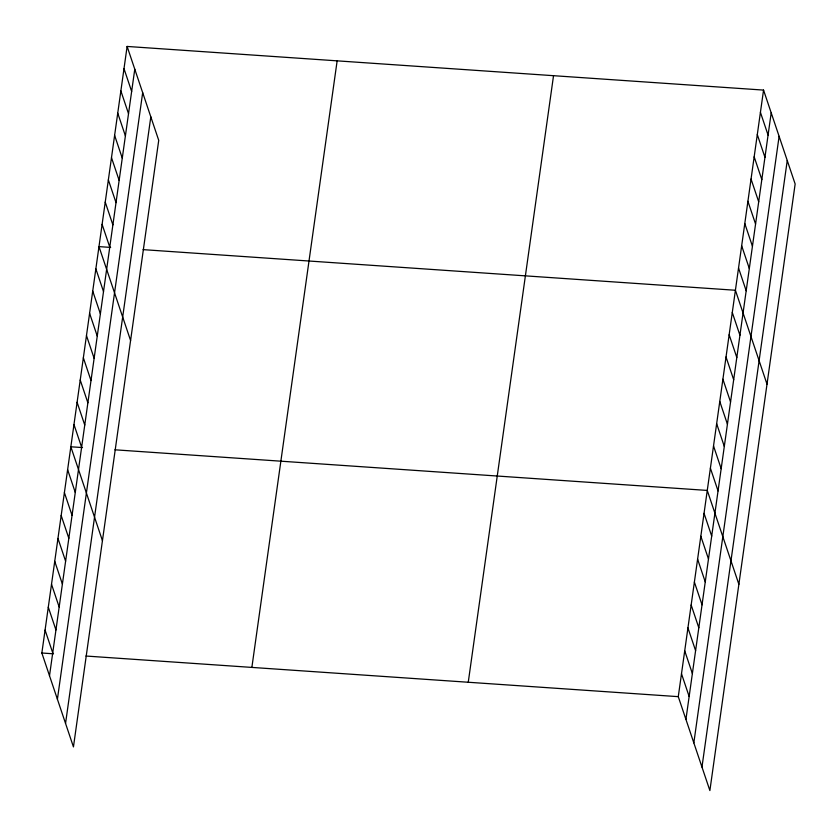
<?xml version="1.0" encoding="UTF-8"?>
<svg xmlns="http://www.w3.org/2000/svg" width="837" height="837" viewBox="0 0 837 837"><rect width="100%" height="100%" fill="white"/><g stroke="black" fill="none" stroke-linecap="round" stroke-linejoin="round"><path stroke-width="1.26" d="M127.119 46.443L158.727 140.344L73.447 746.907L41.85 653.006L127.119 46.443L763.553 90.093L795.15 183.994L709.881 790.557L678.273 696.656L763.553 90.093M49.509 675.752L134.778 69.189M57.408 699.23L142.677 92.677M65.548 723.419L150.817 116.866M251.874 667.413L337.144 60.85M468.26 682.249L553.529 75.696M685.932 719.401L771.201 112.838M693.831 742.879L779.111 136.316M701.971 767.069L787.251 160.516M110.651 247.417L98.986 246.612L130.582 340.513M143.064 249.635L735.409 290.261L767.006 384.162M82.507 447.575L70.842 446.78L102.438 540.671M114.92 449.804L707.265 490.43L738.872 584.32M41.85 653.006L53.516 653.812M85.929 656.03L678.273 696.656M760.425 112.336L768.073 135.081M757.297 134.579L764.955 157.325M754.168 156.822L761.827 179.557M751.04 179.055L758.699 201.801M747.912 201.298L755.57 224.044M744.794 223.542L752.442 246.287M741.666 245.785L749.314 268.52M738.537 268.018L746.185 290.763M732.281 312.504L739.939 335.25M729.153 334.737L736.811 357.483M726.024 356.98L733.683 379.726M722.906 379.224L730.555 401.969M719.778 401.467L727.426 424.213M716.65 423.7L724.308 446.445M713.522 445.943L721.18 468.689M710.393 468.186L718.052 490.932M704.043 513.343L711.701 536.088M700.831 536.255L708.479 559.001M697.608 559.168L705.256 581.914M694.386 582.081L702.034 604.827M691.163 604.994L698.811 627.74M687.941 627.917L695.599 650.652M684.718 650.83L692.377 673.576M681.496 673.743L689.154 696.489M124.002 68.686L131.65 91.432M120.873 90.93L128.521 113.675M117.745 113.173L125.404 135.908M114.617 135.406L122.275 158.151M111.488 157.649L119.147 180.394M108.36 179.892L116.019 202.638M105.242 202.135L112.89 224.871M102.114 224.368L109.762 247.114M95.857 268.855L103.516 291.6M92.729 291.098L100.388 313.833M89.601 313.331L97.259 336.076M86.473 335.574L94.131 358.32M83.355 357.817L91.003 380.563M80.226 380.05L87.875 402.796M77.098 402.294L84.746 425.039M73.97 424.537L81.628 447.282M67.619 469.693L75.278 492.438M64.397 492.606L72.055 515.351M61.174 515.519L68.833 538.264M57.962 538.432L65.61 561.177M54.74 561.345L62.388 584.09M51.517 584.268L59.165 607.003M48.295 607.181L55.943 629.926M45.072 630.094L52.721 652.839"/></g></svg>
